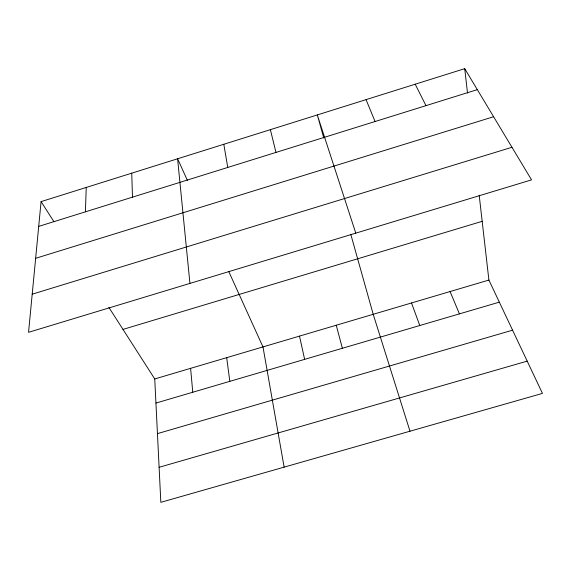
<?xml version="1.0" encoding="UTF-8"?>
<svg xmlns="http://www.w3.org/2000/svg" width="571" height="571" viewBox="0 0 571 571"><rect width="100%" height="100%" fill="white"/><g stroke="black" fill="none" stroke-linecap="round" stroke-linejoin="round"><path stroke-width="0.86" d="M85.407 211.827L86.235 187.445M41.076 201.62L28.55 332.315L531.551 179.872L464.723 68.67L41.076 201.62L53.902 221.634M38.7 226.394L477.32 89.64M35.645 258.313L493.608 116.734M32.204 294.186L511.966 147.282M122.986 329.41L482.181 221.327M108.904 307.434L154.748 378.951L488.897 280.061L479.19 195.189M155.94 403.062L499.325 302.145M157.446 433.625L512.572 330.174M159.109 467.292L527.197 361.129M415.188 84.215L425.98 105.642M488.897 280.061L542.45 393.398L160.836 502.33L154.748 378.951M187.459 180.507L177.595 158.774L189.929 283.402M228.678 271.339L262.981 346.918L284.13 467.135M450.084 291.553L459.419 313.872M366.054 99.632L375.068 121.516M411.52 302.958L419.771 325.527M355.783 233.139L317.312 114.928L323.778 138.004M409.992 431.212L373.206 314.3L350.78 234.324M336.24 325.242L342.386 348.267M270.376 129.66L275.979 152.414M299.504 336.112L304.629 359.366M223.811 144.27L227.758 167.446M226.687 357.66L229.827 381.349M464.723 68.67L467.513 93.059M190.607 368.338L192.77 392.241M131.737 173.163L132.479 197.152"/></g></svg>
